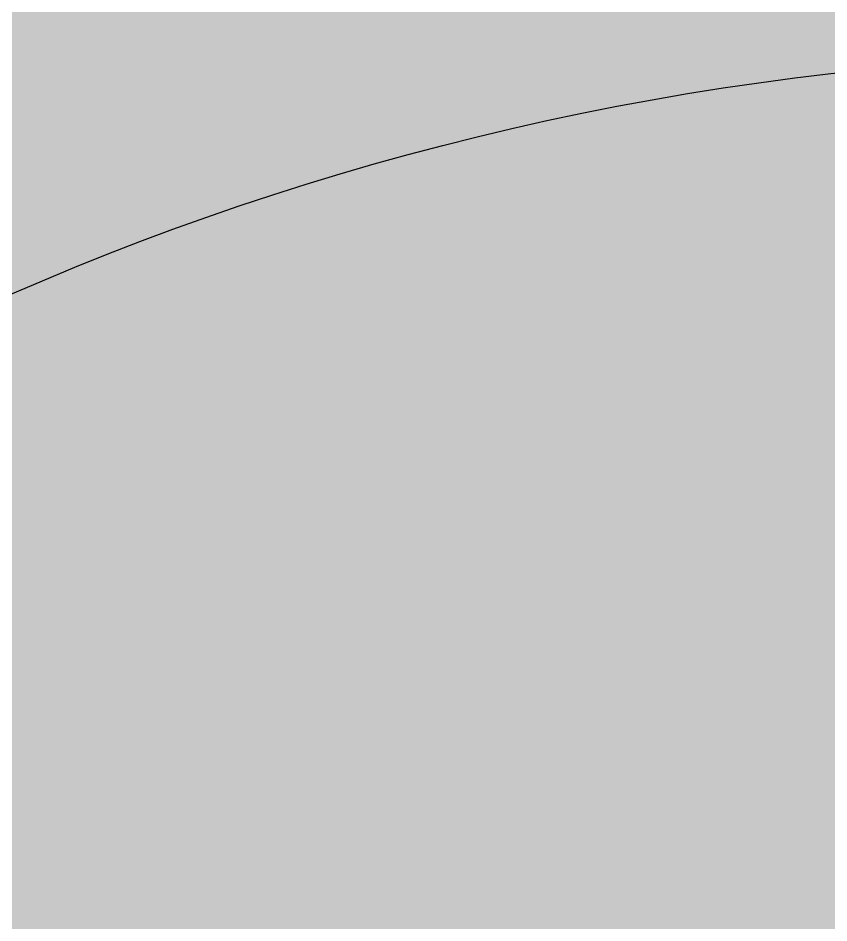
# Model space of a CAD drawing. Header units: inches. Extents: x -31 to 122, y -49 to 49.
# Drawn here: x -0.01661 to -0.00488, y 0.21121 to 0.2243 of the extents above; entities that cross this region are included whole.
import ezdxf

# ---------------------------------------------------------------- set-up
doc = ezdxf.new("R2010")
doc.units = ezdxf.units.IN
doc.header["$MEASUREMENT"] = 0

# ---------------------------------------------------------------- blocks, each defined once
blk = doc.blocks.new('hvdbrk2s')
blk.add_hatch(color=256).paths.add_polyline_path([(0.193095, 0.32601), (0.17164, 0.387869), (0.136554, 0.437523), (0.092766, 0.473578), (0.045208, 0.494643), (-0.001703, 0.499873), (-0.045582, 0.49061), (-0.084559, 0.468747), (-0.11676, 0.436171), (-0.140313, 0.394775), (-0.153345, 0.346449), (-0.153984, 0.293082), (-0.140357, 0.236565), (-0.111608, 0.178547), (-0.070945, 0.119711), (-0.022593, 0.060499), (0.029223, 0.001352), (0.044022, -0.015644), (0.126383, 0.081118), (0.175397, 0.171242), (0.195991, 0.253337)])
blk = doc.blocks.new('HVRF25')
blk.add_circle((0, 0), 22)
blk = doc.blocks.new('HVRF19')
blk.add_circle((0, 0), 16.5)
blk = doc.blocks.new('HVRF13')
blk.add_circle((0, 0), 12)
blk = doc.blocks.new('hvprgaug')
at = {"linetype": 'Continuous'}
blk.add_circle((-0.000074, 0.182197), 0.041572, dxfattribs=at)
blk = doc.blocks.new('HVRF37')
blk.add_circle((0, 0), 31)
blk = doc.blocks.new('HVRF31')
blk.add_circle((0, 0), 25)
blk = doc.blocks.new('J12')
blk.add_arc((-3.329428, 0), 6, 284.9570677, 75.0429323)
blk = doc.blocks.new('J10')
blk.add_arc((-2.774523, 0), 5, 284.957068, 75.042932)
blk = doc.blocks.new('J8')
blk.add_arc((-2.219619, 0), 4, 284.957068, 75.042932)
blk = doc.blocks.new('J6')
blk.add_arc((-1.664714, 0), 3, 284.957068, 75.042932)
blk = doc.blocks.new('J18')
blk.add_arc((-4.994142, 0), 9, 284.9570677, 75.0429323)
blk = doc.blocks.new('J16')
blk.add_arc((-4.439237, 0), 8, 284.9570677, 75.0429323)
blk = doc.blocks.new('J14')
blk.add_arc((-3.884333, 0), 7, 284.9570677, 75.0429323)

msp = doc.modelspace()

# ---------------------------------------------------------------- block references
for name in ['HVRF37', 'HVRF31', 'HVRF25', 'HVRF19', 'HVRF13', 'J18', 'J16', 'J14', 'J12', 'J10', 'J8', 'J6', 'hvdbrk2s', 'hvprgaug']:
    msp.add_blockref(name, (0, 0))

doc.saveas('drawing.dxf')
